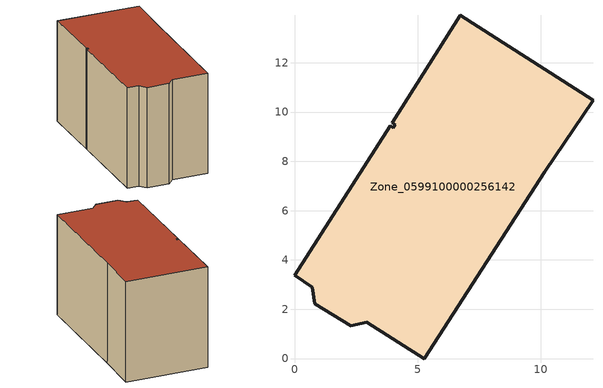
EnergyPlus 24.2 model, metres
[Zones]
Zone_0599100000256142
 floor ground (C_G): 0.83,2.22 0.71,2.89 0,3.38 3.88,9.45 4.01,9.37 4.09,9.49 3.96,9.57 6.73,13.92 12.11,10.48 10.15,7.58 5.27,0 2.93,1.48 2.28,1.32 z0
 wall outside (C_F): 0.71,2.89 0.83,2.22 2.28,1.32 2.93,1.48 5.27,0 10.15,7.58 12.11,10.48 6.73,13.92 3.96,9.57 4.09,9.49 4.01,9.37 3.88,9.45 0,3.38 0.71,2.89 z0:7.87
 roof outside (C_R): 6.73,13.92 3.96,9.57 4.09,9.49 4.01,9.37 3.88,9.45 0,3.38 0.71,2.89 0.83,2.22 2.28,1.32 2.93,1.48 5.27,0 10.15,7.58 12.11,10.48 z7.87
[BUILDING]
Pand.0599100000256142: North Axis=0; Terrain=City; Loads Convergence Tolerance Value=0.04; Temperature Convergence Tolerance Value=0.4; Solar Distribution=FullExterior; Maximum Number of Warmup Days=25; Minimum Number of Warmup Days=1
[Site:Location]
Rotterdam.The.Hague.AP_ZH_NLD Design_Conditions: Latitude=51.96; Longitude=4.45; Time Zone=1; Elevation=-4.5
[SITE:GROUNDTEMPERATURE:BUILDINGSURFACE]
18, 18, 18, 18, 18, 18, 18, 18, 18, 18, 18, 18
[MATERIAL] Thermal Absorptance=0.9; Solar Absorptance=0.7; Visible Absorptance=0.7
Name | Roughness | Thickness | Conductivity | Density | Specific Heat
G.TC.1946 | MediumSmooth | 0.15 | 1 | 540 | 1210
F.TC.1946 | Rough | 0.3 | 0.857143 | 1920 | 840
R.TC.1946 | MediumRough | 0.2 | 0.909091 | 1500 | 1000
[CONSTRUCTION]
C_G: G.TC.1946
C_F: F.TC.1946
C_R: R.TC.1946
[ZONE]
Zone_0599100000256142: Type=1; Multiplier=1; Ceiling Height=Autocalculate; Volume=Autocalculate; Floor Area=autocalculate; Part of Total Floor Area=Yes
[ZONEINFILTRATION:DESIGNFLOWRATE]
Infil_Zone_0599100000256142: Zone or ZoneList or Space or SpaceList=Zone_0599100000256142; Schedule=AlwaysOn; Design Flow Rate Calculation Method=Flow/Area; Flow Rate per Floor Area=0.003; Constant Term Coefficient=1; Temperature Term Coefficient=0; Velocity Term Coefficient=0; Velocity Squared Term Coefficient=0
[HVACTEMPLATE:ZONE:IDEALLOADSAIRSYSTEM]
Zone_0599100000256142: Maximum Heating Supply Air Temperature=50; Minimum Cooling Supply Air Temperature=13; Maximum Heating Supply Air Humidity Ratio=0.0156; Minimum Cooling Supply Air Humidity Ratio=0.0077; Heating Limit=NoLimit; Cooling Limit=NoLimit; Dehumidification Control Type=ConstantSensibleHeatRatio; Cooling Sensible Heat Ratio=0.7; Dehumidification Setpoint=60; Humidification Control Type=None; Humidification Setpoint=30; Outdoor Air Method=None; Outdoor Air Flow Rate per Person=0.00944; Outdoor Air Flow Rate per Zone Floor Area=0; Outdoor Air Flow Rate per Zone=0; Demand Controlled Ventilation Type=None; Outdoor Air Economizer Type=NoEconomizer; Heat Recovery Type=None; Sensible Heat Recovery Effectiveness=0.7; Latent Heat Recovery Effectiveness=0.65
[ZONECONTROL:THERMOSTAT]
ThermostatControl_Zone_0599100000256142: Zone or ZoneList=Zone_0599100000256142; Control Type Schedule=DualSetpointControlType; Control 1=Thermostat_Zone_0599100000256142; Temperature Difference Between Cutout And Setpoint=0
[THERMOSTATSETPOINT:DUALSETPOINT]
Thermostat_Zone_0599100000256142: Heating Setpoint Temperature Schedule=HeatingSetpoint_Zone_0599100000256142; Cooling Setpoint Temperature Schedule=CoolingSetpoint_Zone_0599100000256142
[SCHEDULE:COMPACT]
HeatingSetpoint_Zone_0599100000256142: Through: 12/31, For: AllDays, Until: 24:00, 21
CoolingSetpoint_Zone_0599100000256142: Through: 12/31, For: AllDays, Until: 24:00, 24
DualSetpointControlType: Through: 12/31, For: AllDays, Until: 24:00, 4
AlwaysOn: Through: 12/31, For: AllDays, Until: 24:00, 1
